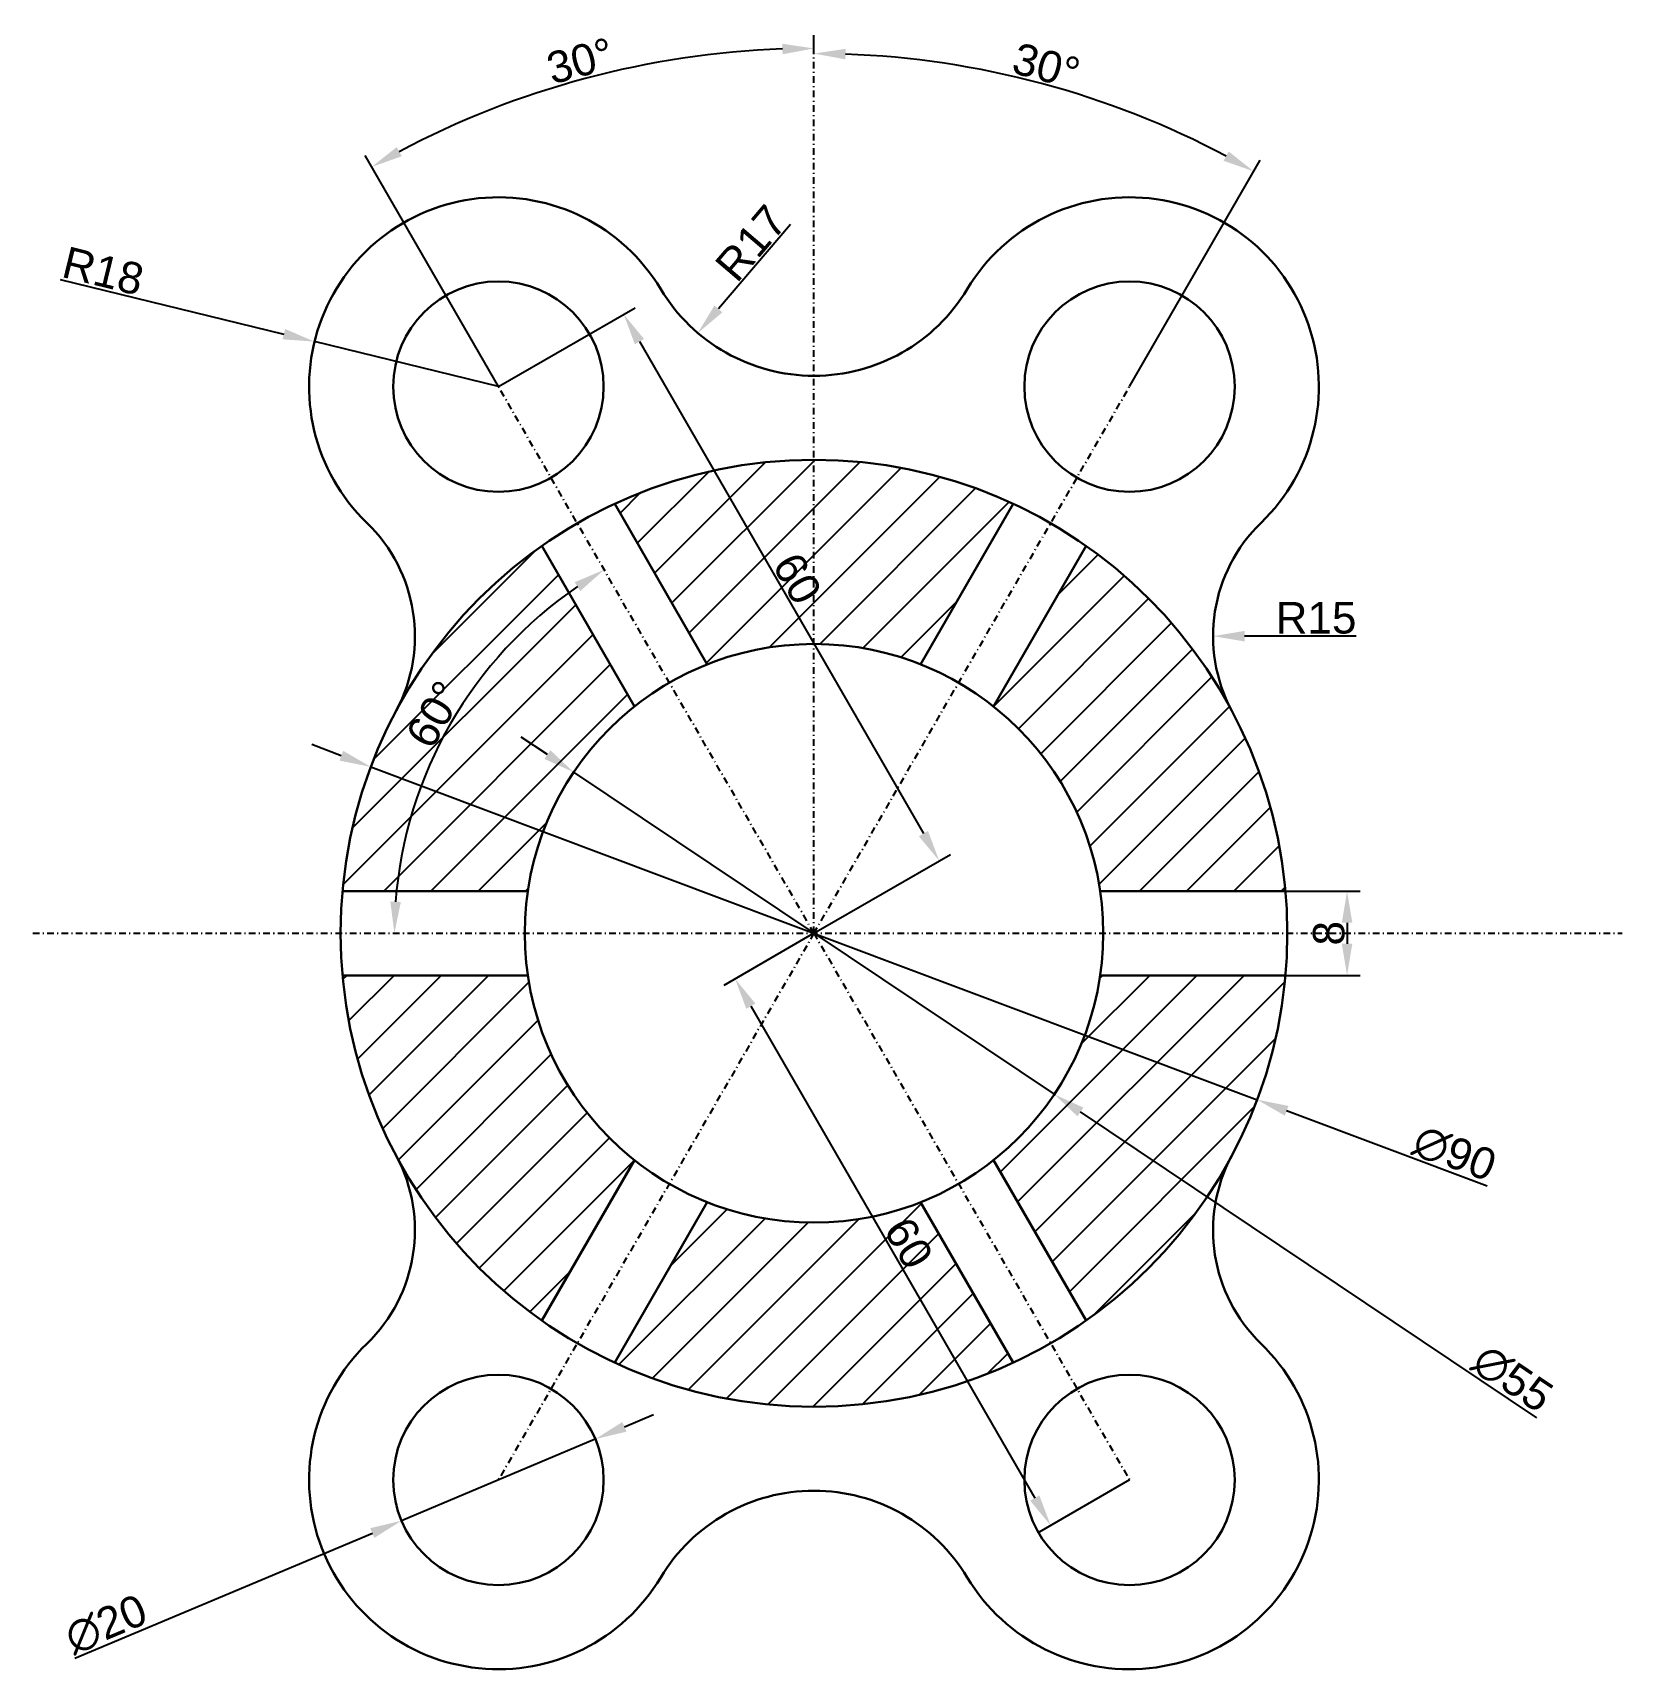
# Model space of a CAD drawing. Header units: millimetres. Extents: x -73 to 78, y -70 to 86.
import ezdxf

# ---------------------------------------------------------------- set-up
doc = ezdxf.new("R2010")
doc.units = ezdxf.units.MM
doc.header["$LTSCALE"] = 0.05
doc.linetypes.add('DASHDOT', pattern=[25.4, 12.7, -6.35, 0, -6.35])
for name, color, linetype in [('Axe', 1, 'DASHDOT'), ('Cote', 7, 'Continuous'), ('Hasuri', 3, 'Continuous')]:
    doc.layers.add(name, color=color, linetype=linetype)
doc.layers.add('Groase', color=5, linetype='Continuous', lineweight=30)
doc.styles.get("Standard").update_dxf_attribs({"font": 'arial.ttf'})
doc.dimstyles.new('ISO-30', dxfattribs={"dimtxt": 3, "dimasz": 3, "dimexe": 1.25, "dimexo": 0, "dimgap": 0.2, "dimtad": 1, "dimtxsty": 'Standard', "dimcen": 3, "dimazin": 2, "dimtfac": 1, "dimtmove": 0, "dimatfit": 3, "dimfxl": 1, "dimarcsym": 0})

# ---------------------------------------------------------------- blocks, each defined once
blk = doc.blocks.new('*D1')
at = {"layer": 'Cote', "color": 0, "lineweight": -2, "transparency": 16777216}
for p, q in [((-17.18, -46.92), (-14.42, -45.75)), ((-19.95, -48.08), (-38.38, -55.84)), ((-69.42, -68.91), (-41.14, -57.01))]:
    blk.add_line(p, q, dxfattribs=at)
at = {"layer": 'Cote', "color": 0, "transparency": 16777216}
for points in [[(-17.38, -46.46), (-16.99, -47.38), (-19.95, -48.08)], [(-41.34, -56.55), (-40.95, -57.47), (-38.38, -55.84)]]:
    blk.add_solid(points, dxfattribs=at)
at = {"layer": 'Defpoints', "color": 0, "transparency": 16777216}
for p in [(-19.95, -48.08), (-38.38, -55.84)]:
    blk.add_point(p, dxfattribs=at)
at = {"layer": 'Cote', "color": 0, "transparency": 16777216, "insert": (-66.46, -65.7), "char_height": 3, "attachment_point": 5, "rotation": 22.836}
blk.add_mtext('∅20', dxfattribs=at)
blk = doc.blocks.new('*D2')
at = {"layer": 'Cote', "color": 0, "lineweight": -2, "transparency": 16777216}
for p, q in [((-24.5, 16.98), (-26.99, 18.65)), ((-22.01, 15.31), (23.68, -15.31)), ((69.55, -46.06), (26.17, -16.98))]:
    blk.add_line(p, q, dxfattribs=at)
at = {"layer": 'Cote', "color": 0, "transparency": 16777216}
for points in [[(-24.22, 17.4), (-24.78, 16.57), (-22.01, 15.31)], [(26.45, -16.57), (25.89, -17.4), (23.68, -15.31)]]:
    blk.add_solid(points, dxfattribs=at)
at = {"layer": 'Defpoints', "color": 0, "transparency": 16777216}
for p in [(-22.01, 15.31), (23.68, -15.31)]:
    blk.add_point(p, dxfattribs=at)
at = {"layer": 'Cote', "color": 0, "transparency": 16777216, "insert": (67.25, -42.33), "char_height": 3, "attachment_point": 5, "rotation": 326.1661}
blk.add_mtext('∅55', dxfattribs=at)
blk = doc.blocks.new('*D3')
at = {"layer": 'Cote', "color": 0, "lineweight": -2, "transparency": 16777216}
for p, q in [((-44.1, 16.87), (-46.91, 17.93)), ((-41.29, 15.82), (42.97, -15.82)), ((64.83, -24.03), (45.77, -16.87))]:
    blk.add_line(p, q, dxfattribs=at)
at = {"layer": 'Cote', "color": 0, "transparency": 16777216}
for points in [[(-43.92, 17.34), (-44.27, 16.41), (-41.29, 15.82)], [(45.95, -16.41), (45.6, -17.34), (42.97, -15.82)]]:
    blk.add_solid(points, dxfattribs=at)
at = {"layer": 'Defpoints', "color": 0, "transparency": 16777216}
for p in [(-41.29, 15.82), (42.97, -15.82)]:
    blk.add_point(p, dxfattribs=at)
at = {"layer": 'Cote', "color": 0, "transparency": 16777216, "insert": (61.74, -20.93), "char_height": 3, "attachment_point": 5, "rotation": 339.4176}
blk.add_mtext('∅90', dxfattribs=at)
blk = doc.blocks.new('*D4')
at = {"layer": 'Cote', "color": 0, "lineweight": -2, "transparency": 16777216}
for p, q in [((-70.83, 62.15), (-49.56, 56.95)), ((-29.16, 51.96), (-46.65, 56.24))]:
    blk.add_line(p, q, dxfattribs=at)
at = {"layer": 'Cote', "color": 0, "transparency": 16777216}
blk.add_solid([(-49.44, 57.44), (-49.68, 56.46), (-46.65, 56.24)], dxfattribs=at)
at = {"layer": 'Defpoints', "color": 0, "transparency": 16777216}
for p in [(-46.65, 56.24), (-29.16, 51.96)]:
    blk.add_point(p, dxfattribs=at)
at = {"layer": 'Cote', "color": 0, "transparency": 16777216, "insert": (-66.74, 62.94), "char_height": 3, "attachment_point": 5, "rotation": 346.2573}
blk.add_mtext('R18', dxfattribs=at)
blk = doc.blocks.new('*D5')
at = {"layer": 'Cote', "color": 0, "lineweight": -2, "transparency": 16777216}
blk.add_line((-1.39, 67.38), (-8.25, 59.34), dxfattribs=at)
at = {"layer": 'Cote', "color": 0, "transparency": 16777216}
blk.add_solid([(-8.63, 59.67), (-7.87, 59.02), (-10.2, 57.06)], dxfattribs=at)
at = {"layer": 'Defpoints', "color": 0, "transparency": 16777216}
for p in [(0.84, 69.99), (-10.2, 57.06)]:
    blk.add_point(p, dxfattribs=at)
at = {"layer": 'Cote', "color": 0, "transparency": 16777216, "insert": (-5.14, 65.61), "char_height": 3, "attachment_point": 5, "rotation": 49.5198}
blk.add_mtext('R17', dxfattribs=at)
blk = doc.blocks.new('*D6')
at = {"layer": 'Cote', "color": 0, "lineweight": -2, "transparency": 16777216}
blk.add_line((30.84, 51.96), (43.27, 73.5), dxfattribs=at)
blk.add_arc((0.84, 0), 83.62, 62.0557, 87.9443, dxfattribs=at)
at = {"layer": 'Cote', "color": 0, "transparency": 16777216}
for points in [[(3.83, 83.07), (3.85, 84.07), (0.84, 83.62)], [(40.27, 74.31), (39.78, 73.43), (42.65, 72.42)]]:
    blk.add_solid(points, dxfattribs=at)
at = {"layer": 'Defpoints', "color": 0, "transparency": 16777216}
for p in [(0.84, 83.9), (29.44, 78.58), (30.84, 51.96), (0.84, 0), (0.84, 0)]:
    blk.add_point(p, dxfattribs=at)
at = {"layer": 'Cote', "color": 0, "transparency": 16777216, "insert": (22.93, 82.44), "char_height": 3, "attachment_point": 5, "rotation": 345}
blk.add_mtext('30°', dxfattribs=at)
blk = doc.blocks.new('*D7')
at = {"layer": 'Cote', "color": 0, "lineweight": -2, "transparency": 16777216}
for p, q in [((0.84, 83.9), (0.84, 85.36)), ((-29.16, 51.96), (-41.84, 73.92))]:
    blk.add_line(p, q, dxfattribs=at)
blk.add_arc((0.84, 0), 84.11, 92.0438, 117.9562, dxfattribs=at)
at = {"layer": 'Cote', "color": 0, "transparency": 16777216}
for points in [[(-2.17, 84.55), (-2.15, 83.55), (0.84, 84.11)], [(-38.35, 73.86), (-38.83, 74.73), (-41.22, 72.84)]]:
    blk.add_solid(points, dxfattribs=at)
at = {"layer": 'Defpoints', "color": 0, "transparency": 16777216}
for p in [(-13.77, 82.83), (0.84, 83.9), (-29.16, 51.96), (0.84, 0), (0.84, 0)]:
    blk.add_point(p, dxfattribs=at)
at = {"layer": 'Cote', "color": 0, "transparency": 16777216, "insert": (-21.38, 82.92), "char_height": 3, "attachment_point": 5, "rotation": 15}
blk.add_mtext('30°', dxfattribs=at)
blk = doc.blocks.new('*D9')
at = {"layer": 'Cote', "color": 0, "lineweight": -2, "transparency": 16777216}
blk.add_arc((0.84, 0), 39.89, 124.3099, 175.6901, dxfattribs=at)
at = {"layer": 'Cote', "color": 0, "transparency": 16777216}
for points in [[(-21.91, 33.37), (-21.38, 32.53), (-19.11, 34.55)], [(-38.44, 2.98), (-39.44, 3.02), (-39.05, 0)]]:
    blk.add_solid(points, dxfattribs=at)
at = {"layer": 'Defpoints', "color": 0, "transparency": 16777216}
for p in [(-29.16, 51.96), (-29.72, 25.64), (-73.44, 0), (0.84, 0), (77.68, 0)]:
    blk.add_point(p, dxfattribs=at)
at = {"layer": 'Cote', "color": 0, "transparency": 16777216, "insert": (-35.21, 20.81), "char_height": 3, "attachment_point": 5, "rotation": 60}
blk.add_mtext('60°', dxfattribs=at)
blk = doc.blocks.new('*D10')
at = {"layer": 'Cote', "color": 0, "lineweight": -2, "transparency": 16777216}
blk.add_line((52.37, 28.24), (41.78, 28.24), dxfattribs=at)
at = {"layer": 'Cote', "color": 0, "transparency": 16777216}
blk.add_solid([(41.78, 28.74), (41.78, 27.74), (38.78, 28.24)], dxfattribs=at)
at = {"layer": 'Defpoints', "color": 0, "transparency": 16777216}
for p in [(38.78, 28.24), (53.78, 28.24)]:
    blk.add_point(p, dxfattribs=at)
at = {"layer": 'Cote', "color": 0, "transparency": 16777216, "insert": (48.57, 29.97), "char_height": 3, "attachment_point": 5}
blk.add_mtext('R15', dxfattribs=at)
blk = doc.blocks.new('*D11')
at = {"layer": 'Cote', "color": 0, "lineweight": -2, "transparency": 16777216}
for p, q in [((-29.16, 51.96), (-16.17, 59.46)), ((-15.75, 56.24), (11.25, 9.47)), ((0.84, 0), (13.83, 7.5))]:
    blk.add_line(p, q, dxfattribs=at)
at = {"layer": 'Cote', "color": 0, "transparency": 16777216}
for points in [[(-15.32, 56.49), (-16.19, 55.99), (-17.25, 58.84)], [(11.68, 9.72), (10.81, 9.22), (12.75, 6.88)]]:
    blk.add_solid(points, dxfattribs=at)
at = {"layer": 'Defpoints', "color": 0, "transparency": 16777216}
for p in [(-29.16, 51.96), (12.75, 6.88), (0.84, 0)]:
    blk.add_point(p, dxfattribs=at)
at = {"layer": 'Cote', "color": 0, "transparency": 16777216, "insert": (-0.75, 33.72), "char_height": 3, "attachment_point": 5, "rotation": 300}
blk.add_mtext('60', dxfattribs=at)
blk = doc.blocks.new('*D12')
at = {"layer": 'Cote', "color": 0, "lineweight": -2, "transparency": 16777216}
for p, q in [((0.84, 0), (-7.74, -4.96)), ((-5.16, -6.93), (21.84, -53.69)), ((30.84, -51.96), (22.26, -56.92))]:
    blk.add_line(p, q, dxfattribs=at)
at = {"layer": 'Cote', "color": 0, "transparency": 16777216}
for points in [[(-4.73, -6.68), (-5.6, -7.18), (-6.66, -4.33)], [(22.27, -53.44), (21.4, -53.94), (23.34, -56.29)]]:
    blk.add_solid(points, dxfattribs=at)
at = {"layer": 'Defpoints', "color": 0, "transparency": 16777216}
for p in [(0.84, 0), (30.84, -51.96), (23.34, -56.29)]:
    blk.add_point(p, dxfattribs=at)
at = {"layer": 'Cote', "color": 0, "transparency": 16777216, "insert": (9.84, -29.45), "char_height": 3, "attachment_point": 5, "rotation": 300}
blk.add_mtext('60', dxfattribs=at)
blk = doc.blocks.new('*D14')
at = {"layer": 'Cote', "color": 0, "lineweight": -2, "transparency": 16777216}
for p, q in [((36.85, 4), (52.77, 4)), ((51.52, 1), (51.52, -1)), ((36.85, -4), (52.77, -4))]:
    blk.add_line(p, q, dxfattribs=at)
at = {"layer": 'Cote', "color": 0, "transparency": 16777216}
for points in [[(51.02, 1), (52.02, 1), (51.52, 4)], [(51.02, -1), (52.02, -1), (51.52, -4)]]:
    blk.add_solid(points, dxfattribs=at)
at = {"layer": 'Defpoints', "color": 0, "transparency": 16777216}
for p in [(36.85, 4), (36.85, -4), (51.52, -4)]:
    blk.add_point(p, dxfattribs=at)
at = {"layer": 'Cote', "color": 0, "transparency": 16777216, "insert": (49.79, 0), "char_height": 3, "attachment_point": 5, "rotation": 90}
blk.add_mtext('8', dxfattribs=at)

msp = doc.modelspace()

# ---------------------------------------------------------------- hatches: boundary and pattern name
at = {"layer": 'Hasuri'}
h = msp.add_hatch(dxfattribs=at)
h.set_pattern_fill('ANSI31', color=256)
h.set_pattern_definition([(45, (0.838, 0), (-2.24506, 2.24506), [])])
h.paths.add_polyline_path([(26.713, 36.817), (17.906, 21.562, -0.1910894), (28.046, 4), (45.66, 4, 0.2207821)])
h.paths.add_polyline_path([(19.785, 40.817, 0.1090776), (0.838, 45), (0.838, 27.5, -0.0946881), (10.978, 25.562)])
h.paths.add_polyline_path([(0.838, 45, 0.1090776), (-18.109, 40.817), (-9.302, 25.562, -0.0946881), (0.838, 27.5)])
h.paths.add_polyline_path([(-25.037, 36.817, 0.2207821), (-43.984, 4), (-26.37, 4, -0.1910894), (-16.23, 21.562)])
h.paths.add_polyline_path([(-26.37, -4), (-43.984, -4, 0.2207821), (-25.037, -36.817), (-16.23, -21.562, -0.1910894)])
h.paths.add_polyline_path([(10.978, -25.562, -0.1910894), (-9.302, -25.562), (-18.109, -40.817, 0.2207821), (19.785, -40.817)])
h.paths.add_polyline_path([(45.66, -4), (28.046, -4, -0.1910894), (17.906, -21.562), (26.713, -36.817, 0.2207821)])

# ---------------------------------------------------------------- linework, layer by layer
at = {"layer": 'Axe'}
for p, q in [((0.838, 0), (0.838, 83.896)), ((0.838, 0), (-29.162, 51.962)), ((0.838, 0), (30.838, 51.962)), ((-73.436, 0), (77.685, 0)), ((0.838, 0), (-29.162, -51.962)), ((0.838, 0), (30.838, -51.962))]:
    msp.add_line(p, q, dxfattribs=at)
at = {"layer": 'Groase'}
for p, q in [((-9.302, 25.562), (-18.109, 40.817)), ((10.978, 25.562), (19.785, 40.817)), ((-16.23, 21.562), (-25.037, 36.817)), ((17.906, 21.562), (26.713, 36.817)), ((-43.984, 4), (-26.37, 4)), ((28.046, 4), (45.66, 4)), ((-43.984, -4), (-26.37, -4)), ((28.046, -4), (45.66, -4)), ((-16.23, -21.562), (-25.037, -36.817)), ((17.906, -21.562), (26.713, -36.817)), ((-9.302, -25.562), (-18.109, -40.817)), ((10.978, -25.562), (19.785, -40.817))]:
    msp.add_line(p, q, dxfattribs=at)
for centre, radius in [((-29.162, 51.962), 10), ((30.838, 51.962), 10), ((0.838, 0), 45), ((0.838, 0), 27.5), ((-29.162, -51.962), 10), ((30.838, -51.962), 10)]:
    msp.add_circle(centre, radius, dxfattribs=at)
for centre, radius, start, end in [((-29.162, 51.962), 18, 31.00272, 225.96201), ((30.838, 51.962), 18, 314.03799, 148.99728), ((0.838, 69.989), 17, 211.00272, 328.99728), ((-52.101, 28.239), 15, 331.92403, 45.96201), ((53.777, 28.239), 15, 134.03799, 208.07597), ((-52.101, -28.239), 15, 314.03799, 28.07597), ((53.777, -28.239), 15, 151.92403, 225.96201), ((-29.162, -51.962), 18, 134.03799, 328.99728), ((30.838, -51.962), 18, 211.00272, 45.96201), ((0.838, -69.989), 17, 31.00272, 148.99728)]:
    msp.add_arc(centre, radius, start, end, dxfattribs=at)

# ---------------------------------------------------------------- dimensions: what is measured, and where the dimension line sits
at = {"layer": 'Cote'}
for base, line1, line2, picture, middle in [((-13.767, 82.83), ((0.838, 0), (-29.162, 51.962)), ((0.838, 0), (0.838, 83.896)), '*D7', (-21.379, 82.915)), ((29.438, 78.577), ((0.838, 0), (30.838, 51.962)), ((0.838, 0), (0.838, 83.896)), '*D6', (22.929, 82.445)), ((-29.721, 25.642), ((-73.436, 0), (77.685, 0)), ((0.838, 0), (-29.162, 51.962)), '*D9', (-35.209, 20.812))]:
    dim = msp.add_angular_dim_2l(base=base, line1=line1, line2=line2, dimstyle='ISO-30', dxfattribs=at)
    dim.commit()
    dim.dimension.update_dxf_attribs({"geometry": picture, "text_midpoint": middle})
for center, mpoint, picture, middle in [((0.838, 69.989), (-10.198, 57.059), '*D5', (-3.846, 64.501)), ((-29.162, 51.962), (-46.647, 56.238), '*D4', (-67.155, 61.253)), ((53.777, 28.239), (38.777, 28.239), '*D10', (48.573, 28.239))]:
    dim = msp.add_radius_dim(center=center, mpoint=mpoint, dimstyle='ISO-30', dxfattribs=at)
    dim.commit()
    dim.dimension.update_dxf_attribs({"geometry": picture, "text_midpoint": middle, "dimtype": 164})
for p1, p2, distance, picture, middle in [((-29.162, 51.962), (0.838, 0), 13.75, '*D11', (-0.754, 33.722)), ((0.838, 0), (30.838, -51.962), -8.66, '*D12', (9.838, -29.445))]:
    dim = msp.add_aligned_dim(p1=p1, p2=p2, distance=distance, dimstyle='ISO-30', dxfattribs=at)
    dim.commit()
    dim.dimension.update_dxf_attribs({"geometry": picture, "text_midpoint": middle})
for p1, p2, picture, middle in [((-41.29, 15.82), (42.966, -15.82), '*D3', (61.106, -22.632)), ((-22.005, 15.312), (23.681, -15.312), '*D2', (66.237, -43.837)), ((-19.946, -48.081), (-38.378, -55.842), '*D1', (-65.756, -67.371))]:
    dim = msp.add_diameter_dim_2p(p1=p1, p2=p2, dimstyle='ISO-30', dxfattribs=at)
    dim.commit()
    dim.dimension.update_dxf_attribs({"geometry": picture, "text_midpoint": middle, "dimtype": 163})
dim = msp.add_linear_dim(base=(51.519, -4), p1=(36.853, 4), p2=(36.853, -4), angle=90, dimstyle='ISO-30', dxfattribs=at)
dim.commit()
dim.dimension.update_dxf_attribs({"geometry": '*D14', "text_midpoint": (49.787, 0)})

doc.saveas('drawing.dxf')
